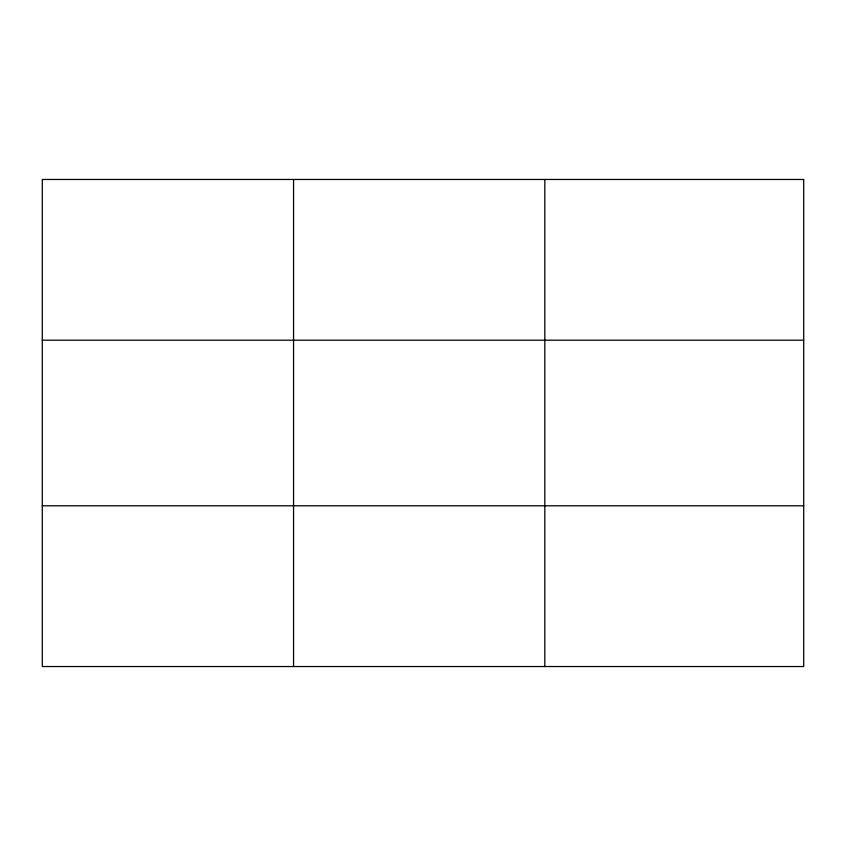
<?xml version="1.0" encoding="UTF-8"?>
<svg xmlns="http://www.w3.org/2000/svg" width="846" height="846" viewBox="0 0 846 846"><rect width="100%" height="100%" fill="white"/><g stroke="black" fill="none" stroke-linecap="round" stroke-linejoin="round"><path stroke-width="1.27" d="M293.562 179.468L293.562 666.532M544.824 179.468L544.824 666.532M42.3 340.198L803.7 340.198M42.3 505.802L803.7 505.802M803.7 179.468L803.7 666.532L42.3 666.532L42.3 179.468L803.7 179.468"/></g></svg>
